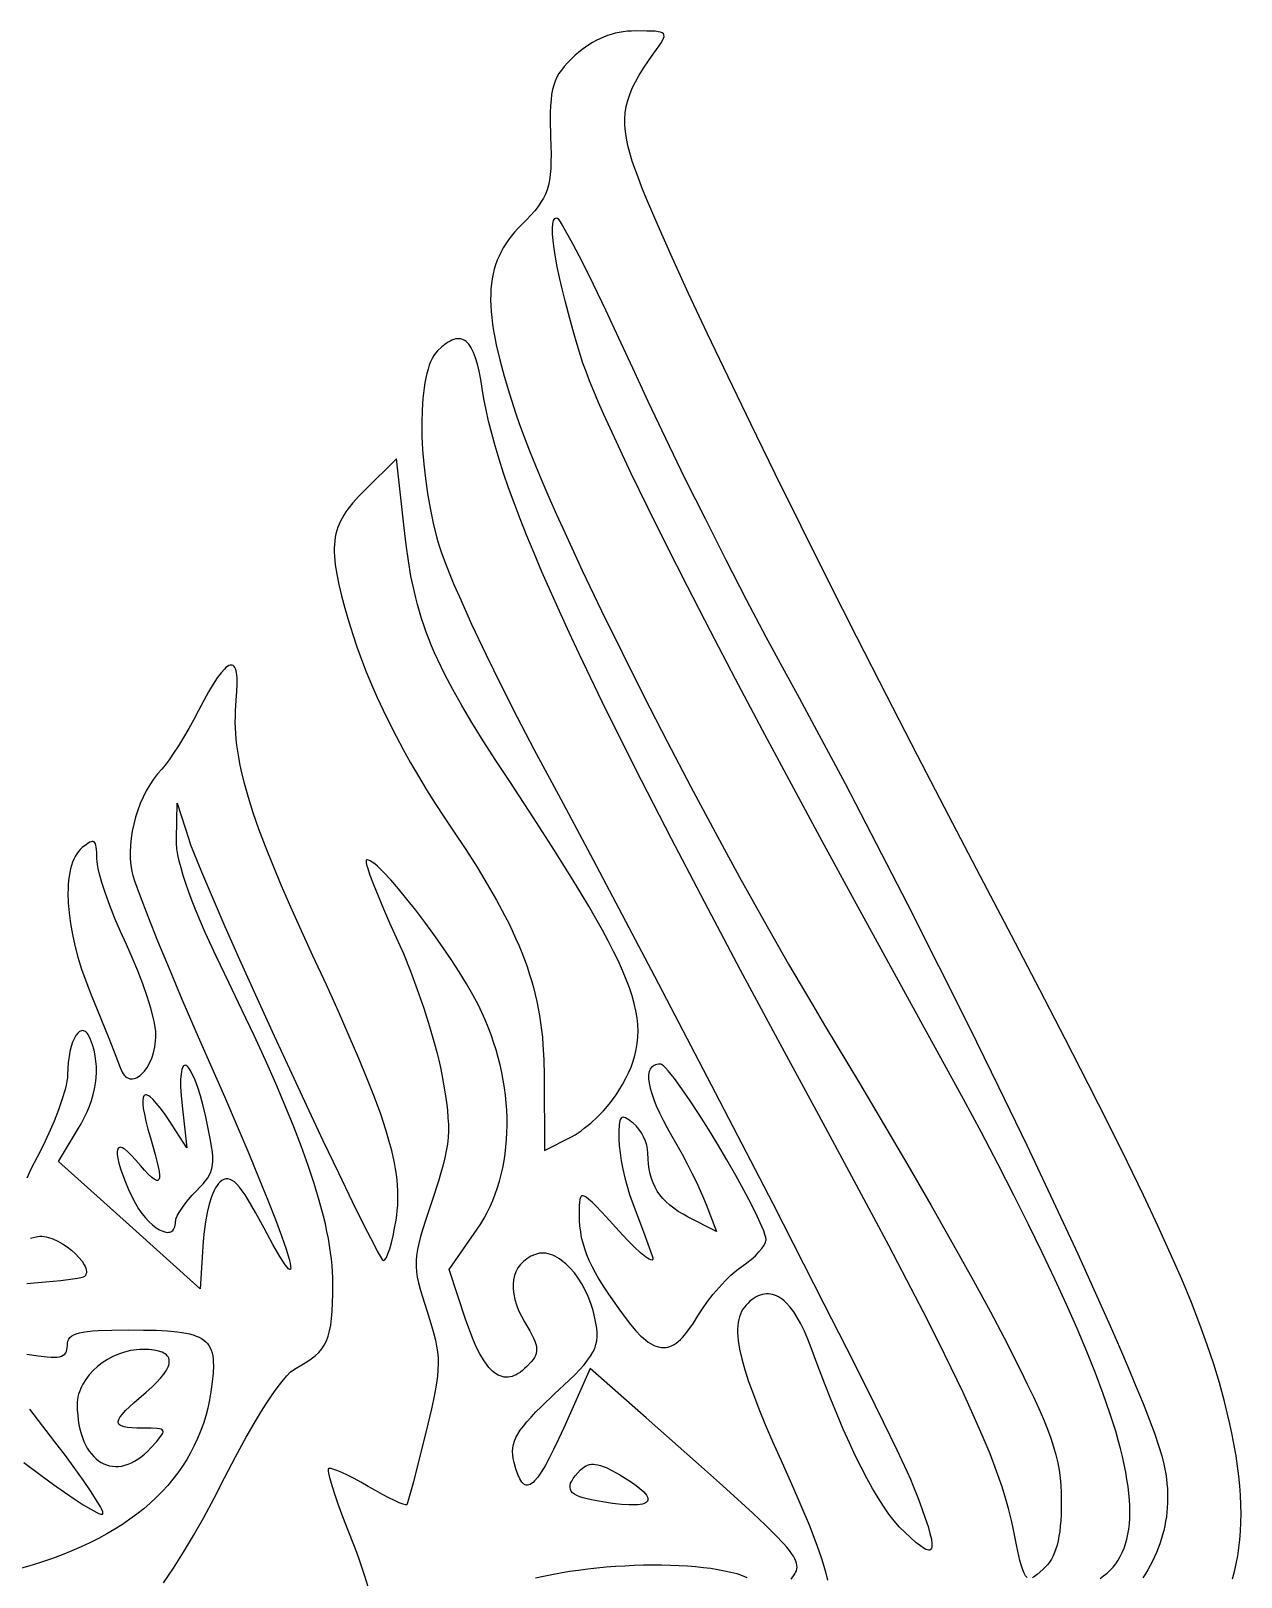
# Model space of a CAD drawing. Extents: x 0 to 1400, y 0 to 980.
# Drawn here: x 341.3 to 464.3, y 625.9 to 783 of the extents above; entities that cross this region are included whole.
import ezdxf

# ---------------------------------------------------------------- set-up
doc = ezdxf.new("R2010")
doc.units = 0
doc.layers.add('Calque_par_d_faut', color=18, linetype='CONTINUOUS')

msp = doc.modelspace()

# ---------------------------------------------------------------- linework, layer by layer
at = {"layer": 'Calque_par_d_faut'}
for points in [[(463.39, 625.67), (463.6, 626.43), (463.78, 627.21), (463.93, 628.01), (464.06, 628.83), (464.15, 629.66), (464.22, 630.52), (464.26, 631.4), (464.27, 632.3), (464.26, 633.22), (464.21, 634.17), (464.14, 635.14), (464.04, 636.13), (463.92, 637.14), (463.76, 638.17), (463.58, 639.23), (463.37, 640.32), (463.14, 641.42), (462.87, 642.56), (462.58, 643.71), (462.07, 645.59), (461.49, 647.49), (460.84, 649.47), (460.09, 651.54), (459.23, 653.76), (458.24, 656.14), (457.11, 658.73), (455.82, 661.56), (454.35, 664.67), (452.69, 668.09), (450.82, 671.85), (448.73, 675.99), (446.4, 680.55), (443.81, 685.56), (440.94, 691.05), (437.79, 697.07), (434.56, 703.24), (431.39, 709.37), (428.28, 715.41), (425.27, 721.33), (422.36, 727.09), (419.57, 732.66), (416.93, 737.99), (414.45, 743.07), (412.14, 747.84), (410.03, 752.27), (408.13, 756.33), (406.46, 759.98), (405.03, 763.19), (403.87, 765.92), (403.39, 767.09), (402.99, 768.13), (402.66, 769.03), (402.41, 769.78), (402.17, 770.6), (401.97, 771.36), (401.82, 772.09), (401.72, 772.77), (401.66, 773.43), (401.66, 774.07), (401.7, 774.69), (401.8, 775.31), (401.95, 775.92), (402.15, 776.54), (402.41, 777.17), (402.73, 777.82), (403.11, 778.5), (403.55, 779.21), (404.05, 779.95), (404.61, 780.75), (405.13, 781.48), (405.33, 781.78), (405.48, 782.04), (405.59, 782.25), (405.64, 782.44), (405.63, 782.58), (405.61, 782.65), (405.58, 782.71), (405.46, 782.8), (405.28, 782.87), (405.04, 782.92), (404.73, 782.96), (403.9, 782.99), (402.77, 783), (402.34, 782.99), (401.91, 782.96), (401.49, 782.91), (401.08, 782.84), (400.67, 782.76), (400.27, 782.65), (399.88, 782.52), (399.49, 782.38), (399.11, 782.21), (398.73, 782.03), (398.37, 781.83), (398, 781.6), (397.65, 781.36), (397.3, 781.1), (396.95, 780.82), (396.62, 780.52), (396.2, 780.12), (395.82, 779.74), (395.49, 779.38), (395.21, 779.02), (394.96, 778.66), (394.74, 778.29), (394.57, 777.9), (394.42, 777.48), (394.3, 777.03), (394.21, 776.53), (394.15, 775.99), (394.11, 775.38), (394.08, 774.72), (394.08, 773.97), (394.11, 772.24), (394.15, 770.46), (394.14, 769.7), (394.12, 769.02), (394.07, 768.4), (394, 767.84), (393.89, 767.33), (393.76, 766.86), (393.59, 766.42), (393.38, 765.99), (393.13, 765.58), (392.84, 765.16), (392.49, 764.73), (392.1, 764.29), (391.65, 763.81), (391.14, 763.3), (390.78, 762.92), (390.44, 762.54), (390.12, 762.16), (389.83, 761.77), (389.55, 761.37), (389.3, 760.96), (389.07, 760.55), (388.87, 760.12), (388.68, 759.69), (388.52, 759.24), (388.38, 758.78), (388.27, 758.3), (388.17, 757.81), (388.1, 757.31), (388.05, 756.78), (388.02, 756.24), (388.01, 755.67), (388.03, 755.09), (388.07, 754.49), (388.13, 753.86), (388.21, 753.21), (388.31, 752.53), (388.44, 751.83), (388.59, 751.1), (388.95, 749.56), (389.39, 747.9), (389.93, 746.1), (390.55, 744.18), (390.95, 743.01), (391.42, 741.73), (391.96, 740.34), (392.56, 738.85), (393.23, 737.27), (393.94, 735.6), (394.72, 733.85), (395.54, 732.02), (397.33, 728.16), (399.29, 724.06), (401.4, 719.76), (403.63, 715.32), (405.96, 710.78), (408.37, 706.18), (410.83, 701.57), (413.32, 697), (415.81, 692.51), (418.3, 688.15), (420.74, 683.97), (421.94, 681.95), (423.12, 680), (425.5, 676.05), (427.95, 671.92), (430.4, 667.74), (432.78, 663.61), (435.02, 659.67), (437.05, 656.04), (438.8, 652.83), (440.2, 650.18), (441.85, 646.9), (442.55, 645.48), (443.17, 644.18), (443.72, 642.99), (444.19, 641.9), (444.59, 640.9), (444.94, 639.97), (445.22, 639.1), (445.46, 638.27), (445.64, 637.48), (445.78, 636.71), (445.88, 635.95), (445.95, 635.19), (445.99, 634.4), (446, 633.59), (445.98, 632.22), (445.95, 631.61), (445.9, 631.04), (445.84, 630.5), (445.77, 630.01), (445.68, 629.54), (445.58, 629.12), (445.46, 628.72), (445.33, 628.35), (445.18, 628.01), (445.01, 627.69), (444.82, 627.39), (444.61, 627.12), (444.38, 626.86), (444.14, 626.62), (443.54, 626.11), (443.29, 625.92), (443.07, 625.8)], [(449.95, 625.72), (450.31, 625.98), (450.65, 626.26), (450.97, 626.55), (451.26, 626.87), (451.53, 627.21), (451.78, 627.57), (452, 627.95), (452.2, 628.36), (452.38, 628.79), (452.54, 629.24), (452.67, 629.71), (452.78, 630.21), (452.86, 630.73), (452.92, 631.27), (452.96, 631.84), (452.97, 632.44), (452.96, 633.06), (452.93, 633.7), (452.87, 634.37), (452.79, 635.06), (452.68, 635.78), (452.55, 636.53), (452.4, 637.31), (452.22, 638.11), (452.01, 638.94), (451.78, 639.79), (451.53, 640.68), (451.25, 641.59), (450.95, 642.53), (450.27, 644.5), (449.49, 646.59), (448.61, 648.79), (447.63, 651.12), (446.55, 653.57), (445.36, 656.15), (444.07, 658.86), (442.68, 661.7), (441.19, 664.68), (439.59, 667.79), (437.88, 671.04), (436.07, 674.44), (434.15, 677.97), (432.12, 681.66), (428.47, 688.27), (425, 694.61), (421.7, 700.67), (418.58, 706.45), (415.65, 711.94), (412.91, 717.12), (410.37, 721.98), (408.03, 726.52), (405.9, 730.72), (403.98, 734.58), (402.27, 738.09), (400.79, 741.24), (399.53, 744.01), (398.98, 745.25), (398.5, 746.4), (398.07, 747.45), (397.71, 748.4), (397.4, 749.25), (397.16, 750), (396.71, 751.48), (396.3, 752.9), (395.92, 754.27), (395.58, 755.57), (395.28, 756.8), (395.02, 757.95), (394.79, 759.02), (394.61, 760.01), (394.47, 760.9), (394.37, 761.68), (394.31, 762.37), (394.3, 762.94), (394.33, 763.4), (394.36, 763.58), (394.41, 763.73), (394.47, 763.85), (394.54, 763.93), (394.62, 763.98), (394.71, 764), (394.76, 763.98), (394.83, 763.92), (395.01, 763.69), (395.26, 763.31), (395.57, 762.8), (396.34, 761.39), (397.31, 759.52), (398.43, 757.26), (399.68, 754.67), (401.02, 751.81), (402.42, 748.75), (403.98, 745.37), (405.77, 741.61), (407.73, 737.58), (409.8, 733.43), (411.91, 729.26), (413.99, 725.22), (415.99, 721.42), (417.85, 718), (419.36, 715.23), (420.9, 712.38), (424.03, 706.5), (427.2, 700.43), (430.39, 694.24), (433.54, 688), (436.63, 681.79), (439.63, 675.69), (442.49, 669.75), (445.18, 664.07), (447.68, 658.7), (449.93, 653.73), (450.96, 651.41), (451.92, 649.22), (452.8, 647.17), (453.59, 645.26), (454.31, 643.5), (454.93, 641.91), (455.46, 640.48), (455.89, 639.24), (456.21, 638.19), (456.43, 637.33), (456.53, 636.84), (456.62, 636.34), (456.69, 635.85), (456.74, 635.35), (456.78, 634.87), (456.8, 634.38), (456.81, 633.9), (456.8, 633.42), (456.77, 632.94), (456.73, 632.47), (456.68, 631.99), (456.61, 631.53), (456.52, 631.06), (456.42, 630.6), (456.3, 630.14), (456.17, 629.69), (456.02, 629.24), (455.86, 628.79), (455.68, 628.35), (455.48, 627.91), (455.27, 627.47), (455.05, 627.04), (454.81, 626.61), (454.56, 626.19), (454.28, 625.77)], [(442.52, 625.83), (442.45, 625.91), (442.37, 626), (442.23, 626.25), (442.09, 626.59), (441.95, 627.02), (441.8, 627.56), (441.49, 628.97), (441.11, 630.84), (440.98, 631.49), (440.82, 632.15), (440.65, 632.83), (440.45, 633.53), (439.99, 635.02), (439.43, 636.63), (438.76, 638.38), (437.98, 640.28), (437.06, 642.36), (436.02, 644.63), (434.83, 647.12), (433.49, 649.84), (431.99, 652.8), (430.32, 656.03), (428.47, 659.55), (426.44, 663.37), (424.22, 667.52), (421.79, 672), (417.43, 680.06), (413.41, 687.54), (409.74, 694.48), (406.39, 700.9), (403.35, 706.82), (400.61, 712.27), (399.35, 714.83), (398.16, 717.28), (397.04, 719.63), (395.99, 721.87), (395.01, 724.02), (394.09, 726.07), (393.23, 728.04), (392.43, 729.91), (391.7, 731.7), (391.02, 733.4), (390.4, 735.03), (389.84, 736.58), (389.33, 738.06), (388.88, 739.47), (388.47, 740.82), (388.12, 742.1), (387.81, 743.33), (387.55, 744.49), (387.34, 745.61), (387.17, 746.67), (387.02, 747.59), (386.86, 748.41), (386.68, 749.14), (386.49, 749.78), (386.28, 750.32), (386.05, 750.78), (385.93, 750.97), (385.81, 751.15), (385.67, 751.29), (385.54, 751.42), (385.4, 751.53), (385.25, 751.61), (385.1, 751.67), (384.94, 751.71), (384.78, 751.72), (384.61, 751.72), (384.44, 751.69), (384.26, 751.64), (384.08, 751.57), (383.89, 751.48), (383.69, 751.36), (383.49, 751.23), (383.06, 750.89), (382.62, 750.47), (382.42, 750.26), (382.25, 750), (382.08, 749.71), (381.92, 749.38), (381.78, 749.02), (381.65, 748.62), (381.53, 748.19), (381.42, 747.74), (381.33, 747.25), (381.25, 746.74), (381.12, 745.64), (381.04, 744.44), (381.01, 743.17), (381.03, 741.83), (381.1, 740.43), (381.22, 738.98), (381.39, 737.5), (381.6, 736), (381.87, 734.48), (382.18, 732.97), (382.55, 731.46), (382.75, 730.77), (383.03, 729.95), (383.38, 728.99), (383.8, 727.92), (384.29, 726.75), (384.84, 725.48), (386.08, 722.7), (387.51, 719.67), (389.07, 716.49), (390.72, 713.24), (392.42, 710), (395.38, 704.48), (398.43, 698.75), (404.66, 686.94), (410.84, 675.11), (416.68, 663.82), (421.89, 653.64), (424.18, 649.13), (426.2, 645.1), (427.92, 641.63), (429.3, 638.78), (430.32, 636.61), (430.67, 635.81), (430.92, 635.21), (431.41, 633.95), (431.83, 632.83), (432.18, 631.85), (432.46, 631), (432.66, 630.28), (432.8, 629.7), (432.86, 629.24), (432.86, 629.06), (432.85, 628.91), (432.82, 628.79), (432.76, 628.7), (432.7, 628.64), (432.61, 628.6), (432.5, 628.6), (432.38, 628.63), (432.23, 628.68), (432.07, 628.77), (431.69, 629.02), (431.23, 629.38), (430.7, 629.84), (430.09, 630.41), (429.57, 630.95), (429.03, 631.57), (428.49, 632.27), (427.95, 633.06), (427.39, 633.92), (426.83, 634.87), (426.25, 635.9), (425.67, 637.02), (425.07, 638.23), (424.47, 639.52), (423.85, 640.9), (423.23, 642.37), (422.59, 643.93), (421.94, 645.58), (421.27, 647.33), (420.6, 649.16), (420.26, 650.05), (419.91, 650.86), (419.55, 651.6), (419.18, 652.25), (418.81, 652.83), (418.43, 653.33), (418.05, 653.75), (417.85, 653.93), (417.65, 654.09), (417.46, 654.22), (417.26, 654.34), (417.06, 654.44), (416.86, 654.52), (416.66, 654.58), (416.45, 654.62), (416.25, 654.64), (416.04, 654.64), (415.84, 654.62), (415.63, 654.58), (415.42, 654.51), (415.21, 654.43), (415, 654.33), (414.79, 654.2), (414.58, 654.06), (414.37, 653.89), (414.17, 653.71), (413.98, 653.51), (413.81, 653.3), (413.65, 653.08), (413.52, 652.84), (413.4, 652.59), (413.31, 652.32), (413.23, 652.03), (413.17, 651.72), (413.13, 651.4), (413.11, 651.06), (413.11, 650.69), (413.13, 650.31), (413.17, 649.9), (413.23, 649.47), (413.31, 649.01), (413.53, 648.03), (413.84, 646.94), (414.23, 645.74), (414.71, 644.41), (415.27, 642.96), (415.92, 641.38), (416.67, 639.65), (417.5, 637.78), (418.59, 635.35), (419.55, 633.15), (420.37, 631.16), (421.06, 629.37), (421.36, 628.54), (421.63, 627.74), (421.86, 626.98), (422.07, 626.25), (422.24, 625.55)], [(354.78, 625.29), (355.79, 626.78), (356.8, 628.38), (357.83, 630.1), (358.86, 631.93), (359.91, 633.87), (360.97, 635.94), (362.08, 638.09), (363.17, 640.08), (364.22, 641.89), (364.73, 642.71), (365.21, 643.48), (365.68, 644.18), (366.13, 644.82), (366.56, 645.4), (366.95, 645.9), (367.32, 646.32), (367.66, 646.67), (367.97, 646.93), (368.24, 647.11), (368.82, 647.42), (369.34, 647.73), (369.79, 648.04), (370.2, 648.36), (370.55, 648.69), (370.85, 649.05), (371.11, 649.44), (371.33, 649.87), (371.51, 650.35), (371.65, 650.88), (371.77, 651.48), (371.85, 652.15), (371.91, 652.89), (371.95, 653.73), (371.98, 654.66), (371.98, 655.69), (371.98, 656.29), (371.95, 656.9), (371.9, 657.53), (371.84, 658.19), (371.75, 658.86), (371.65, 659.55), (371.53, 660.26), (371.38, 660.99), (371.22, 661.75), (371.03, 662.53), (370.6, 664.15), (370.08, 665.86), (369.48, 667.68), (368.79, 669.6), (368.01, 671.63), (367.14, 673.77), (366.18, 676.02), (365.13, 678.4), (363.99, 680.9), (362.74, 683.52), (361.4, 686.28), (360.12, 688.96), (359.02, 691.38), (358.53, 692.49), (358.09, 693.55), (357.7, 694.54), (357.35, 695.48), (357.04, 696.35), (356.77, 697.17), (356.55, 697.93), (356.37, 698.63), (356.23, 699.28), (356.14, 699.87), (356.09, 700.41), (356.08, 700.9), (356.15, 704.5), (357.33, 700.86), (357.53, 700.29), (357.82, 699.53), (358.63, 697.54), (359.71, 694.99), (361.02, 691.99), (362.51, 688.64), (364.13, 685.04), (365.83, 681.3), (367.57, 677.52), (369.3, 673.8), (370.97, 670.24), (372.54, 666.94), (373.95, 664.02), (375.16, 661.56), (376.13, 659.68), (376.5, 658.98), (376.8, 658.47), (377, 658.15), (377.08, 658.07), (377.12, 658.04), (377.19, 658.06), (377.26, 658.11), (377.34, 658.21), (377.42, 658.35), (377.58, 658.73), (377.76, 659.23), (377.93, 659.84), (378.1, 660.54), (378.26, 661.31), (378.41, 662.14), (378.48, 662.63), (378.53, 663.12), (378.57, 663.61), (378.6, 664.11), (378.6, 664.61), (378.59, 665.13), (378.56, 665.66), (378.51, 666.21), (378.44, 666.77), (378.35, 667.35), (378.25, 667.95), (378.11, 668.57), (377.96, 669.22), (377.78, 669.89), (377.36, 671.33), (376.84, 672.9), (376.21, 674.62), (375.47, 676.51), (374.62, 678.58), (373.65, 680.84), (372.55, 683.33), (371.32, 686.04), (369.95, 689), (368.78, 691.55), (367.72, 693.93), (366.76, 696.13), (365.9, 698.19), (365.14, 700.1), (364.47, 701.87), (363.89, 703.53), (363.4, 705.08), (362.99, 706.53), (362.66, 707.9), (362.52, 708.55), (362.41, 709.19), (362.31, 709.81), (362.23, 710.42), (362.17, 711.02), (362.12, 711.61), (362.09, 712.18), (362.07, 712.75), (362.08, 713.31), (362.09, 713.87), (362.17, 714.97), (362.24, 715.86), (362.26, 716.63), (362.25, 717.27), (362.19, 717.78), (362.14, 717.98), (362.09, 718.16), (362.02, 718.3), (361.94, 718.41), (361.86, 718.49), (361.76, 718.54), (361.65, 718.55), (361.54, 718.53), (361.41, 718.49), (361.27, 718.4), (361.12, 718.29), (360.97, 718.15), (360.62, 717.76), (360.24, 717.25), (359.82, 716.61), (359.36, 715.84), (358.86, 714.95), (358.33, 713.93), (357.84, 713.01), (357.33, 712.09), (356.81, 711.2), (356.3, 710.35), (355.8, 709.58), (355.34, 708.92), (354.94, 708.37), (354.59, 707.97), (354.16, 707.49), (353.75, 706.95), (353.37, 706.38), (353.02, 705.77), (352.7, 705.14), (352.41, 704.47), (352.15, 703.79), (351.93, 703.09), (351.74, 702.38), (351.59, 701.67), (351.48, 700.96), (351.41, 700.25), (351.38, 699.55), (351.4, 698.87), (351.46, 698.21), (351.56, 697.58), (351.67, 697.18), (351.84, 696.62), (352.39, 695.07), (353.18, 693.02), (354.17, 690.54), (355.34, 687.7), (356.64, 684.61), (358.05, 681.32), (359.54, 677.93), (360.96, 674.69), (362.26, 671.68), (363.43, 668.92), (364.47, 666.4), (365.37, 664.16), (366.14, 662.2), (366.75, 660.53), (367.22, 659.18), (367.53, 658.16), (367.63, 657.77), (367.69, 657.47), (367.7, 657.26), (367.69, 657.19), (367.67, 657.14), (367.65, 657.12), (367.61, 657.12), (367.49, 657.19), (367.34, 657.35), (367.14, 657.61), (366.9, 657.97), (366.61, 658.43), (365.89, 659.67), (364.99, 661.33), (364.12, 662.92), (363.38, 664.19), (363.06, 664.7), (362.76, 665.13), (362.48, 665.49), (362.22, 665.79), (361.98, 666.02), (361.75, 666.18), (361.53, 666.28), (361.32, 666.33), (361.11, 666.32), (360.91, 666.26), (360.7, 666.15), (360.49, 666), (360.35, 665.85), (360.21, 665.66), (360.07, 665.43), (359.93, 665.16), (359.79, 664.86), (359.66, 664.52), (359.42, 663.75), (359.21, 662.9), (359.03, 661.97), (358.89, 660.99), (358.8, 659.99), (358.5, 655.15), (351.3, 661.63), (344.1, 668.11), (346.04, 671.31), (346.4, 671.92), (346.72, 672.53), (347.01, 673.13), (347.25, 673.72), (347.46, 674.31), (347.64, 674.89), (347.77, 675.47), (347.87, 676.04), (347.94, 676.61), (347.96, 677.18), (347.95, 677.74), (347.91, 678.3), (347.83, 678.85), (347.71, 679.41), (347.55, 679.95), (347.36, 680.5), (347.19, 680.87), (347.1, 681.02), (347.01, 681.14), (346.92, 681.24), (346.83, 681.31), (346.73, 681.36), (346.63, 681.39), (346.54, 681.4), (346.44, 681.39), (346.34, 681.35), (346.25, 681.3), (346.15, 681.22), (346.06, 681.13), (345.87, 680.89), (345.7, 680.58), (345.54, 680.21), (345.39, 679.78), (345.27, 679.29), (345.17, 678.76), (345.09, 678.17), (345.04, 677.55), (345.02, 676.89), (345, 676.6), (344.95, 676.25), (344.87, 675.86), (344.77, 675.42), (344.48, 674.45), (344.1, 673.36), (343.65, 672.19), (343.13, 670.97), (342.55, 669.74), (341.93, 668.54), (341.37, 667.44), (340.87, 666.41)], [(418.54, 625.65), (418.8, 626), (418.91, 626.18), (419.01, 626.34), (419.08, 626.51), (419.13, 626.69), (419.15, 626.87), (419.14, 627.06), (419.11, 627.26), (419.04, 627.48), (418.93, 627.71), (418.79, 627.97), (418.6, 628.25), (418.37, 628.56), (418.1, 628.9), (417.77, 629.27), (416.97, 630.13), (415.94, 631.15), (414.66, 632.36), (413.11, 633.78), (411.27, 635.44), (409.13, 637.35), (403.82, 642.05), (398.14, 647.07), (395.44, 641.04), (394.9, 639.87), (394.41, 638.83), (393.96, 637.93), (393.54, 637.16), (393.15, 636.52), (392.8, 636.01), (392.47, 635.63), (392.32, 635.48), (392.17, 635.36), (392.03, 635.28), (391.9, 635.22), (391.77, 635.2), (391.64, 635.2), (391.52, 635.24), (391.4, 635.3), (391.29, 635.4), (391.18, 635.52), (391.08, 635.67), (390.97, 635.85), (390.78, 636.3), (390.59, 636.86), (390.4, 637.52), (390.32, 637.91), (390.27, 638.27), (390.25, 638.63), (390.27, 638.98), (390.33, 639.32), (390.43, 639.67), (390.58, 640.03), (390.78, 640.4), (391.03, 640.79), (391.34, 641.2), (391.7, 641.65), (392.13, 642.12), (392.62, 642.64), (393.18, 643.2), (394.52, 644.47), (395.96, 645.83), (396.56, 646.42), (397.07, 646.95), (397.51, 647.44), (397.87, 647.89), (398.17, 648.31), (398.41, 648.71), (398.59, 649.1), (398.72, 649.49), (398.8, 649.88), (398.83, 650.29), (398.83, 650.71), (398.79, 651.16), (398.71, 651.66), (398.61, 652.19), (398.43, 652.94), (398.21, 653.67), (397.94, 654.36), (397.63, 655.03), (397.29, 655.66), (396.92, 656.24), (396.52, 656.78), (396.1, 657.26), (395.67, 657.69), (395.22, 658.05), (395, 658.21), (394.77, 658.35), (394.54, 658.47), (394.32, 658.57), (394.09, 658.66), (393.86, 658.72), (393.64, 658.77), (393.42, 658.79), (393.2, 658.79), (392.98, 658.77), (392.77, 658.73), (392.56, 658.66), (392.1, 658.46), (391.7, 658.22), (391.34, 657.94), (391.18, 657.78), (391.04, 657.62), (390.9, 657.46), (390.78, 657.28), (390.68, 657.09), (390.58, 656.9), (390.43, 656.5), (390.34, 656.06), (390.29, 655.6), (390.3, 655.12), (390.36, 654.61), (390.47, 654.08), (390.64, 653.53), (390.86, 652.97), (391.14, 652.39), (391.47, 651.79), (391.99, 650.88), (392.19, 650.49), (392.37, 650.14), (392.5, 649.83), (392.6, 649.54), (392.66, 649.28), (392.69, 649.04), (392.69, 648.81), (392.65, 648.6), (392.57, 648.39), (392.46, 648.18), (392.32, 647.97), (392.15, 647.75), (391.69, 647.26), (391.47, 647.05), (391.25, 646.86), (391.04, 646.7), (390.82, 646.56), (390.61, 646.43), (390.4, 646.34), (390.19, 646.26), (389.99, 646.21), (389.78, 646.18), (389.58, 646.18), (389.38, 646.19), (389.18, 646.24), (388.99, 646.3), (388.79, 646.39), (388.6, 646.5), (388.41, 646.63), (388.22, 646.79), (388.03, 646.97), (387.84, 647.17), (387.66, 647.4), (387.29, 647.93), (386.92, 648.55), (386.56, 649.26), (386.21, 650.07), (385.86, 650.98), (385.51, 651.98), (383.8, 657.11), (386.65, 661.22), (387.02, 661.77), (387.36, 662.34), (387.67, 662.93), (387.97, 663.53), (388.24, 664.15), (388.49, 664.79), (388.71, 665.44), (388.91, 666.1), (389.09, 666.78), (389.25, 667.47), (389.38, 668.17), (389.49, 668.88), (389.57, 669.6), (389.63, 670.32), (389.67, 671.06), (389.69, 671.8), (389.68, 672.55), (389.65, 673.31), (389.59, 674.07), (389.52, 674.83), (389.42, 675.6), (389.29, 676.37), (389.14, 677.14), (388.97, 677.91), (388.78, 678.68), (388.56, 679.45), (388.32, 680.22), (388.06, 680.98), (387.77, 681.74), (387.46, 682.5), (387.13, 683.25), (386.77, 684), (386.22, 685.04), (385.57, 686.17), (384.82, 687.37), (384.01, 688.62), (383.14, 689.9), (382.24, 691.17), (381.32, 692.42), (380.41, 693.63), (379.51, 694.76), (378.66, 695.8), (377.86, 696.72), (377.14, 697.49), (376.51, 698.1), (376.23, 698.34), (375.99, 698.53), (375.78, 698.66), (375.61, 698.73), (375.47, 698.75), (375.42, 698.74), (375.37, 698.71), (375.35, 698.63), (375.37, 698.48), (375.41, 698.25), (375.49, 697.97), (375.75, 697.21), (376.11, 696.24), (376.57, 695.09), (377.12, 693.78), (377.75, 692.36), (378.43, 690.86), (378.79, 690.06), (379.15, 689.23), (379.86, 687.45), (380.56, 685.59), (381.21, 683.69), (381.8, 681.83), (382.32, 680.04), (382.55, 679.2), (382.74, 678.4), (382.91, 677.64), (383.05, 676.95), (383.39, 674.96), (383.52, 674.1), (383.62, 673.3), (383.68, 672.55), (383.72, 671.85), (383.72, 671.18), (383.69, 670.52), (383.62, 669.86), (383.51, 669.18), (383.37, 668.48), (383.19, 667.75), (382.97, 666.96), (382.71, 666.1), (382.07, 664.15), (381.38, 662.1), (381.11, 661.24), (380.89, 660.47), (380.71, 659.78), (380.58, 659.14), (380.49, 658.55), (380.44, 657.99), (380.44, 657.44), (380.47, 656.9), (380.55, 656.34), (380.67, 655.76), (380.84, 655.13), (381.04, 654.45), (381.55, 652.85), (382.05, 651.28), (382.25, 650.59), (382.41, 649.95), (382.53, 649.34), (382.62, 648.75), (382.67, 648.16), (382.69, 647.57), (382.66, 646.94), (382.6, 646.28), (382.5, 645.57), (382.37, 644.79), (382.2, 643.92), (381.99, 642.97), (381.46, 640.7), (380.76, 637.88), (380.16, 635.53), (379.71, 633.89), (379.57, 633.41), (379.49, 633.21), (379.44, 633.19), (379.36, 633.2), (379.11, 633.27), (378.73, 633.42), (378.24, 633.64), (377.67, 633.93), (377.03, 634.27), (376.33, 634.65), (375.58, 635.08), (374.84, 635.51), (374.13, 635.89), (373.47, 636.22), (372.88, 636.5), (372.37, 636.7), (371.97, 636.84), (371.81, 636.88), (371.68, 636.89), (371.58, 636.89), (371.52, 636.86), (371.5, 636.78), (371.51, 636.63), (371.54, 636.41), (371.6, 636.13), (371.81, 635.39), (372.11, 634.44), (372.5, 633.31), (372.96, 632.03), (373.49, 630.64), (374.07, 629.17), (374.37, 628.39), (374.66, 627.6), (375.21, 625.99), (375.71, 624.36)], [(341.27, 660.3), (341.54, 660.36), (341.83, 660.45), (342.01, 660.49), (342.2, 660.51), (342.41, 660.51), (342.62, 660.49), (342.84, 660.45), (343.07, 660.39), (343.54, 660.23), (344.02, 660), (344.5, 659.73), (344.97, 659.42), (345.42, 659.08), (345.82, 658.72), (346.18, 658.35), (346.49, 657.97), (346.72, 657.61), (346.81, 657.43), (346.87, 657.26), (346.92, 657.09), (346.94, 656.93), (346.93, 656.79), (346.89, 656.65), (346.83, 656.52), (346.74, 656.4), (346.61, 656.34), (346.37, 656.27), (346.02, 656.2), (345.55, 656.13), (344.33, 655.98), (342.77, 655.83), (340.9, 655.67)], [(340.87, 648.52), (342.03, 648.34), (342.95, 648.23), (343.34, 648.21), (343.67, 648.21), (343.96, 648.22), (344.21, 648.26), (344.42, 648.32), (344.59, 648.4), (344.73, 648.51), (344.83, 648.64), (344.91, 648.8), (344.96, 648.98), (344.99, 649.18), (345, 649.41), (345.01, 649.64), (345.06, 649.85), (345.14, 650.03), (345.27, 650.2), (345.43, 650.35), (345.65, 650.48), (345.91, 650.59), (346.23, 650.68), (346.61, 650.76), (347.05, 650.83), (347.56, 650.88), (348.14, 650.92), (349.53, 650.97), (351.25, 650.98), (352.73, 650.97), (354.04, 650.94), (355.19, 650.88), (356.19, 650.79), (356.64, 650.72), (357.05, 650.65), (357.43, 650.57), (357.77, 650.47), (358.09, 650.36), (358.38, 650.24), (358.63, 650.1), (358.86, 649.94), (359.06, 649.77), (359.24, 649.59), (359.39, 649.38), (359.52, 649.15), (359.62, 648.91), (359.7, 648.64), (359.77, 648.36), (359.81, 648.05), (359.83, 647.72), (359.84, 647.36), (359.81, 646.58), (359.72, 645.69), (359.58, 644.68), (359.44, 643.86), (359.26, 643.04), (359.06, 642.25), (358.82, 641.47), (358.54, 640.7), (358.24, 639.95), (357.9, 639.22), (357.53, 638.5), (357.13, 637.81), (356.69, 637.12), (356.23, 636.46), (355.73, 635.81), (355.2, 635.17), (354.63, 634.56), (354.04, 633.96), (353.42, 633.38), (352.76, 632.81), (352.07, 632.26), (351.35, 631.73), (350.6, 631.22), (349.82, 630.73), (349.01, 630.25), (348.17, 629.79), (347.3, 629.35), (346.39, 628.92), (345.46, 628.52), (344.49, 628.13), (343.5, 627.76), (342.48, 627.41), (341.42, 627.07), (340.34, 626.76)], [(340.59, 637.51), (342.45, 636.12), (343.61, 635.27), (344.7, 634.49), (345.71, 633.8), (346.61, 633.22), (347.38, 632.76), (347.98, 632.44), (348.21, 632.33), (348.4, 632.27), (348.53, 632.25), (348.57, 632.25), (348.6, 632.27), (348.62, 632.3), (348.62, 632.35), (348.59, 632.5), (348.5, 632.72), (348.36, 632.99), (347.94, 633.7), (347.36, 634.61), (346.63, 635.69), (345.77, 636.9), (344.8, 638.22), (343.74, 639.61), (341.18, 642.92)], [(392.56, 625.77), (393.39, 625.96), (394.25, 626.14), (395.13, 626.3), (396.03, 626.45), (396.95, 626.58), (397.88, 626.7), (398.82, 626.8), (399.77, 626.89), (400.72, 626.96), (401.66, 627.02), (402.61, 627.06), (403.55, 627.09), (404.47, 627.1), (405.39, 627.1), (406.28, 627.08), (407.16, 627.05), (408.01, 627), (408.84, 626.93), (409.63, 626.85), (410.39, 626.75), (411.11, 626.64), (411.79, 626.51), (412.43, 626.37), (413.02, 626.21), (413.56, 626.03), (414.05, 625.83)]]:
    msp.add_lwpolyline(points, dxfattribs=at)
for points in [[(401.04, 675.3), (401.4, 675.91), (401.73, 676.51), (402.02, 677.11), (402.28, 677.7), (402.5, 678.29), (402.68, 678.88), (402.82, 679.48), (402.92, 680.09), (402.98, 680.72), (403, 681.36), (402.97, 682.02), (402.9, 682.7), (402.77, 683.42), (402.61, 684.16), (402.39, 684.94), (402.12, 685.75), (401.8, 686.61), (401.42, 687.51), (401, 688.45), (400.51, 689.45), (399.97, 690.51), (399.37, 691.62), (398.72, 692.8), (398, 694.04), (397.22, 695.34), (396.38, 696.72), (394.51, 699.72), (392.36, 703.04), (389.95, 706.72), (388.54, 708.86), (387.27, 710.85), (386.12, 712.7), (385.09, 714.43), (384.18, 716.06), (383.36, 717.6), (382.65, 719.07), (382.32, 719.79), (382.02, 720.5), (381.74, 721.2), (381.47, 721.9), (381.22, 722.6), (380.99, 723.29), (380.78, 723.99), (380.58, 724.69), (380.4, 725.4), (380.23, 726.12), (379.92, 727.6), (379.66, 729.14), (379.43, 730.77), (379.22, 732.5), (378.45, 739.5), (375.23, 736.33), (374.58, 735.67), (374.01, 735.03), (373.52, 734.41), (373.3, 734.11), (373.1, 733.8), (372.92, 733.49), (372.76, 733.18), (372.62, 732.87), (372.5, 732.55), (372.39, 732.22), (372.3, 731.88), (372.23, 731.54), (372.18, 731.18), (372.14, 730.82), (372.13, 730.43), (372.13, 730.04), (372.14, 729.63), (372.23, 728.75), (372.38, 727.79), (372.59, 726.74), (372.87, 725.59), (373.21, 724.32), (373.61, 722.93), (374, 721.67), (374.43, 720.4), (374.89, 719.13), (375.38, 717.85), (375.92, 716.56), (376.48, 715.26), (377.09, 713.96), (377.73, 712.64), (378.41, 711.31), (379.13, 709.97), (379.88, 708.62), (380.67, 707.26), (381.5, 705.88), (382.37, 704.49), (383.28, 703.09), (384.23, 701.67), (385.49, 699.79), (386.63, 698), (387.67, 696.29), (388.62, 694.65), (389.46, 693.08), (389.85, 692.31), (390.21, 691.56), (390.55, 690.81), (390.87, 690.08), (391.17, 689.35), (391.45, 688.63), (391.71, 687.91), (391.94, 687.2), (392.16, 686.48), (392.36, 685.77), (392.54, 685.06), (392.71, 684.35), (392.85, 683.64), (392.98, 682.92), (393.09, 682.19), (393.19, 681.46), (393.27, 680.72), (393.33, 679.97), (393.42, 678.44), (393.46, 676.85), (393.5, 669.21), (396.29, 670.65), (396.59, 670.82), (396.9, 671.01), (397.21, 671.23), (397.53, 671.47), (398.19, 672.01), (398.84, 672.61), (399.47, 673.26), (400.06, 673.94), (400.59, 674.63), (400.83, 674.96), (401.04, 675.3)], [(354, 681.03), (353.98, 681.35), (353.94, 681.72), (353.86, 682.15), (353.76, 682.62), (353.49, 683.68), (353.12, 684.86), (352.67, 686.14), (352.17, 687.48), (351.6, 688.83), (351, 690.16), (350.4, 691.48), (349.84, 692.81), (349.33, 694.11), (348.88, 695.33), (348.52, 696.46), (348.24, 697.45), (348.14, 697.88), (348.06, 698.27), (348.02, 698.6), (348, 698.87), (347.99, 699.54), (347.94, 700.04), (347.91, 700.23), (347.86, 700.38), (347.8, 700.5), (347.72, 700.58), (347.63, 700.62), (347.53, 700.63), (347.41, 700.6), (347.27, 700.55), (347.11, 700.46), (346.93, 700.33), (346.5, 700), (346.3, 699.81), (346.12, 699.6), (345.95, 699.37), (345.79, 699.11), (345.65, 698.82), (345.53, 698.52), (345.42, 698.19), (345.32, 697.84), (345.24, 697.47), (345.18, 697.08), (345.12, 696.67), (345.09, 696.25), (345.07, 695.8), (345.06, 695.34), (345.09, 694.38), (345.17, 693.36), (345.32, 692.29), (345.51, 691.18), (345.77, 690.04), (346.08, 688.86), (346.45, 687.66), (346.87, 686.45), (347.35, 685.22), (349.21, 680.63), (349.92, 678.81), (350.36, 677.64), (350.46, 677.4), (350.56, 677.19), (350.68, 677.01), (350.8, 676.85), (350.92, 676.73), (351.06, 676.63), (351.2, 676.56), (351.34, 676.51), (351.48, 676.49), (351.63, 676.49), (351.78, 676.52), (351.94, 676.56), (352.09, 676.63), (352.24, 676.72), (352.39, 676.83), (352.54, 676.96), (352.83, 677.27), (353.1, 677.65), (353.35, 678.1), (353.57, 678.59), (353.75, 679.14), (353.88, 679.74), (353.97, 680.37), (353.99, 680.7), (354, 681.03)], [(356, 662), (356.01, 662.11), (356.04, 662.24), (356.17, 662.56), (356.37, 662.92), (356.63, 663.33), (356.94, 663.77), (357.3, 664.22), (357.7, 664.68), (358.13, 665.13), (358.48, 665.49), (358.79, 665.82), (359.05, 666.13), (359.27, 666.44), (359.45, 666.74), (359.59, 667.06), (359.69, 667.39), (359.76, 667.75), (359.79, 668.14), (359.78, 668.58), (359.74, 669.07), (359.66, 669.63), (359.56, 670.25), (359.42, 670.95), (359.06, 672.63), (358.79, 673.76), (358.52, 674.76), (358.25, 675.62), (357.99, 676.35), (357.73, 676.94), (357.49, 677.38), (357.38, 677.56), (357.27, 677.69), (357.17, 677.79), (357.07, 677.85), (356.98, 677.88), (356.9, 677.87), (356.82, 677.82), (356.75, 677.73), (356.69, 677.61), (356.63, 677.45), (356.59, 677.26), (356.55, 677.02), (356.51, 676.44), (356.51, 675.7), (356.56, 674.8), (356.66, 673.75), (357.14, 669.5), (355.34, 672.25), (354.86, 672.96), (354.43, 673.55), (354.04, 674.03), (353.71, 674.41), (353.41, 674.67), (353.28, 674.76), (353.17, 674.82), (353.06, 674.86), (352.97, 674.87), (352.89, 674.85), (352.82, 674.81), (352.77, 674.74), (352.72, 674.64), (352.69, 674.52), (352.67, 674.36), (352.67, 673.98), (352.72, 673.5), (352.83, 672.9), (352.98, 672.21), (353.19, 671.4), (353.45, 670.5), (353.93, 668.82), (354.11, 668.14), (354.24, 667.56), (354.32, 667.08), (354.36, 666.71), (354.35, 666.43), (354.32, 666.33), (354.29, 666.26), (354.24, 666.2), (354.18, 666.18), (354.1, 666.17), (354.02, 666.19), (353.81, 666.31), (353.54, 666.51), (353.22, 666.81), (352.85, 667.2), (352.43, 667.68), (351.94, 668.25), (351.53, 668.72), (351.16, 669.09), (350.85, 669.34), (350.71, 669.43), (350.59, 669.49), (350.48, 669.53), (350.38, 669.54), (350.3, 669.53), (350.22, 669.49), (350.17, 669.44), (350.12, 669.35), (350.09, 669.25), (350.07, 669.12), (350.07, 668.8), (350.13, 668.4), (350.24, 667.92), (350.41, 667.35), (350.63, 666.72), (350.9, 666.01), (351.23, 665.24), (351.61, 664.4), (351.91, 663.83), (352.23, 663.3), (352.57, 662.82), (352.93, 662.38), (353.29, 661.99), (353.66, 661.65), (354.02, 661.37), (354.37, 661.15), (354.7, 661), (355, 660.91), (355.15, 660.89), (355.28, 660.9), (355.41, 660.92), (355.52, 660.95), (355.63, 661.01), (355.72, 661.09), (355.8, 661.19), (355.87, 661.31), (355.93, 661.45), (355.97, 661.61), (355.99, 661.79), (356, 662)], [(409.08, 652.42), (409.54, 653.14), (410.06, 653.87), (410.63, 654.6), (411.23, 655.3), (411.84, 655.96), (412.44, 656.55), (413.02, 657.05), (413.29, 657.26), (413.55, 657.44), (414.04, 657.79), (414.5, 658.15), (414.92, 658.52), (415.28, 658.9), (415.58, 659.25), (415.81, 659.59), (415.89, 659.74), (415.95, 659.89), (415.99, 660.02), (416, 660.14), (415.97, 660.37), (415.89, 660.68), (415.76, 661.06), (415.59, 661.5), (415.11, 662.55), (414.5, 663.8), (413.76, 665.19), (412.93, 666.69), (412.03, 668.26), (411.09, 669.84), (410.14, 671.4), (409.2, 672.89), (408.3, 674.27), (407.46, 675.49), (406.71, 676.52), (406.37, 676.95), (406.07, 677.31), (405.8, 677.6), (405.58, 677.81), (405.39, 677.95), (405.31, 677.98), (405.25, 677.99), (405.08, 677.99), (404.92, 677.96), (404.77, 677.92), (404.64, 677.87), (404.52, 677.8), (404.41, 677.72), (404.32, 677.61), (404.24, 677.5), (404.18, 677.37), (404.13, 677.23), (404.09, 677.07), (404.07, 676.89), (404.07, 676.5), (404.12, 676.06), (404.22, 675.56), (404.38, 675.01), (404.59, 674.41), (404.85, 673.76), (405.17, 673.06), (405.54, 672.31), (405.96, 671.52), (406.44, 670.68), (406.95, 669.78), (407.47, 668.84), (407.98, 667.87), (408.47, 666.91), (408.92, 665.99), (409.32, 665.14), (409.66, 664.37), (409.92, 663.73), (410.96, 660.97), (408.1, 662.45), (407.57, 662.74), (407.08, 663.03), (406.63, 663.34), (406.22, 663.66), (405.85, 664), (405.51, 664.35), (405.21, 664.71), (404.95, 665.09), (404.72, 665.5), (404.52, 665.92), (404.36, 666.36), (404.23, 666.83), (404.13, 667.32), (404.06, 667.84), (404.01, 668.38), (404, 668.96), (403.97, 669.35), (403.88, 669.75), (403.74, 670.17), (403.56, 670.59), (403.34, 671), (403.08, 671.37), (402.8, 671.71), (402.5, 672), (402.07, 672.33), (401.89, 672.45), (401.73, 672.54), (401.59, 672.58), (401.47, 672.59), (401.37, 672.57), (401.28, 672.5), (401.21, 672.39), (401.15, 672.24), (401.11, 672.05), (401.08, 671.81), (401.04, 671.19), (401.04, 670.37), (401.08, 669.72), (401.17, 668.98), (401.29, 668.17), (401.46, 667.32), (401.66, 666.45), (401.89, 665.59), (402.14, 664.76), (402.41, 664), (403.55, 660.94), (404.44, 658.5), (404.49, 658.32), (404.5, 658.19), (404.47, 658.11), (404.4, 658.08), (404.29, 658.09), (404.14, 658.16), (403.96, 658.26), (403.75, 658.41), (403.23, 658.83), (402.6, 659.41), (401.88, 660.14), (401.08, 661), (399.74, 662.48), (398.73, 663.55), (398.33, 663.95), (398, 664.25), (397.73, 664.46), (397.52, 664.58), (397.43, 664.61), (397.35, 664.62), (397.28, 664.61), (397.22, 664.57), (397.17, 664.52), (397.13, 664.45), (397.07, 664.24), (397.03, 663.96), (397.01, 663.6), (397, 662.68), (397.02, 662.1), (397.06, 661.52), (397.13, 660.96), (397.23, 660.39), (397.37, 659.82), (397.54, 659.25), (397.76, 658.66), (398.01, 658.06), (398.3, 657.45), (398.64, 656.81), (399.02, 656.14), (399.45, 655.44), (399.93, 654.71), (400.46, 653.93), (401.04, 653.12), (401.68, 652.25), (402.24, 651.52), (402.78, 650.89), (403.29, 650.36), (403.54, 650.13), (403.78, 649.93), (404.02, 649.75), (404.26, 649.59), (404.49, 649.46), (404.71, 649.36), (404.94, 649.28), (405.16, 649.22), (405.38, 649.19), (405.59, 649.18), (405.81, 649.2), (406.02, 649.24), (406.24, 649.3), (406.45, 649.4), (406.66, 649.51), (406.87, 649.65), (407.08, 649.82), (407.3, 650.01), (407.51, 650.22), (407.73, 650.46), (408.17, 651.01), (408.62, 651.67), (409.08, 652.42)], [(353.5, 639), (354.08, 639.65), (354.48, 640.14), (354.61, 640.33), (354.69, 640.49), (354.73, 640.62), (354.71, 640.73), (354.65, 640.82), (354.53, 640.88), (354.36, 640.93), (354.13, 640.96), (353.51, 640.99), (352.65, 641), (352.06, 641.01), (351.55, 641.03), (351.11, 641.07), (350.76, 641.14), (350.49, 641.22), (350.39, 641.28), (350.3, 641.34), (350.24, 641.41), (350.2, 641.49), (350.18, 641.57), (350.18, 641.66), (350.19, 641.77), (350.24, 641.88), (350.38, 642.14), (350.61, 642.43), (350.92, 642.78), (351.31, 643.17), (351.79, 643.61), (353, 644.66), (353.58, 645.16), (354.07, 645.63), (354.48, 646.08), (354.82, 646.49), (355.07, 646.88), (355.25, 647.24), (355.31, 647.41), (355.35, 647.56), (355.36, 647.72), (355.36, 647.86), (355.34, 647.99), (355.3, 648.12), (355.24, 648.24), (355.16, 648.35), (355.06, 648.45), (354.94, 648.55), (354.8, 648.63), (354.64, 648.71), (354.27, 648.83), (353.81, 648.93), (353.28, 648.98), (352.66, 649), (352.35, 648.99), (352.03, 648.97), (351.72, 648.93), (351.41, 648.88), (350.8, 648.73), (350.2, 648.52), (349.62, 648.27), (349.07, 647.97), (348.55, 647.63), (348.07, 647.26), (347.62, 646.85), (347.22, 646.41), (346.87, 645.94), (346.57, 645.46), (346.44, 645.21), (346.33, 644.95), (346.23, 644.7), (346.15, 644.44), (346.08, 644.17), (346.04, 643.91), (346.01, 643.64), (346, 643.38), (346.01, 642.83), (346.05, 642.31), (346.1, 641.81), (346.18, 641.33), (346.28, 640.88), (346.39, 640.45), (346.53, 640.04), (346.68, 639.65), (346.85, 639.3), (347.03, 638.96), (347.23, 638.65), (347.45, 638.37), (347.68, 638.12), (347.92, 637.89), (348.17, 637.69), (348.44, 637.52), (348.71, 637.38), (348.99, 637.26), (349.29, 637.18), (349.59, 637.12), (349.9, 637.1), (350.21, 637.11), (350.53, 637.15), (350.85, 637.22), (351.18, 637.32), (351.51, 637.46), (351.84, 637.63), (352.17, 637.83), (352.51, 638.07), (352.84, 638.35), (353.17, 638.66), (353.5, 639)], [(398.25, 633.71), (397.81, 633.8), (397.41, 633.91), (397.07, 634.02), (396.78, 634.14), (396.54, 634.28), (396.35, 634.43), (396.21, 634.59), (396.12, 634.77), (396.08, 634.96), (396.09, 635.16), (396.14, 635.39), (396.25, 635.62), (396.41, 635.88), (396.61, 636.15), (396.86, 636.45), (397.16, 636.76), (397.33, 636.91), (397.5, 637.04), (397.67, 637.15), (397.86, 637.23), (398.05, 637.29), (398.25, 637.32), (398.46, 637.33), (398.68, 637.31), (398.92, 637.27), (399.18, 637.2), (399.46, 637.11), (399.75, 636.99), (400.41, 636.67), (401.16, 636.25), (401.97, 635.75), (402.64, 635.29), (403.17, 634.88), (403.58, 634.51), (403.73, 634.34), (403.84, 634.19), (403.93, 634.04), (403.98, 633.91), (404, 633.78), (403.98, 633.67), (403.94, 633.57), (403.86, 633.48), (403.75, 633.4), (403.6, 633.34), (403.43, 633.28), (403.22, 633.24), (402.98, 633.21), (402.7, 633.19), (402.06, 633.19), (401.3, 633.25), (400.41, 633.35), (399.39, 633.5), (398.25, 633.71)]]:
    msp.add_lwpolyline(points, close=True, dxfattribs=at)

doc.saveas('drawing.dxf')
